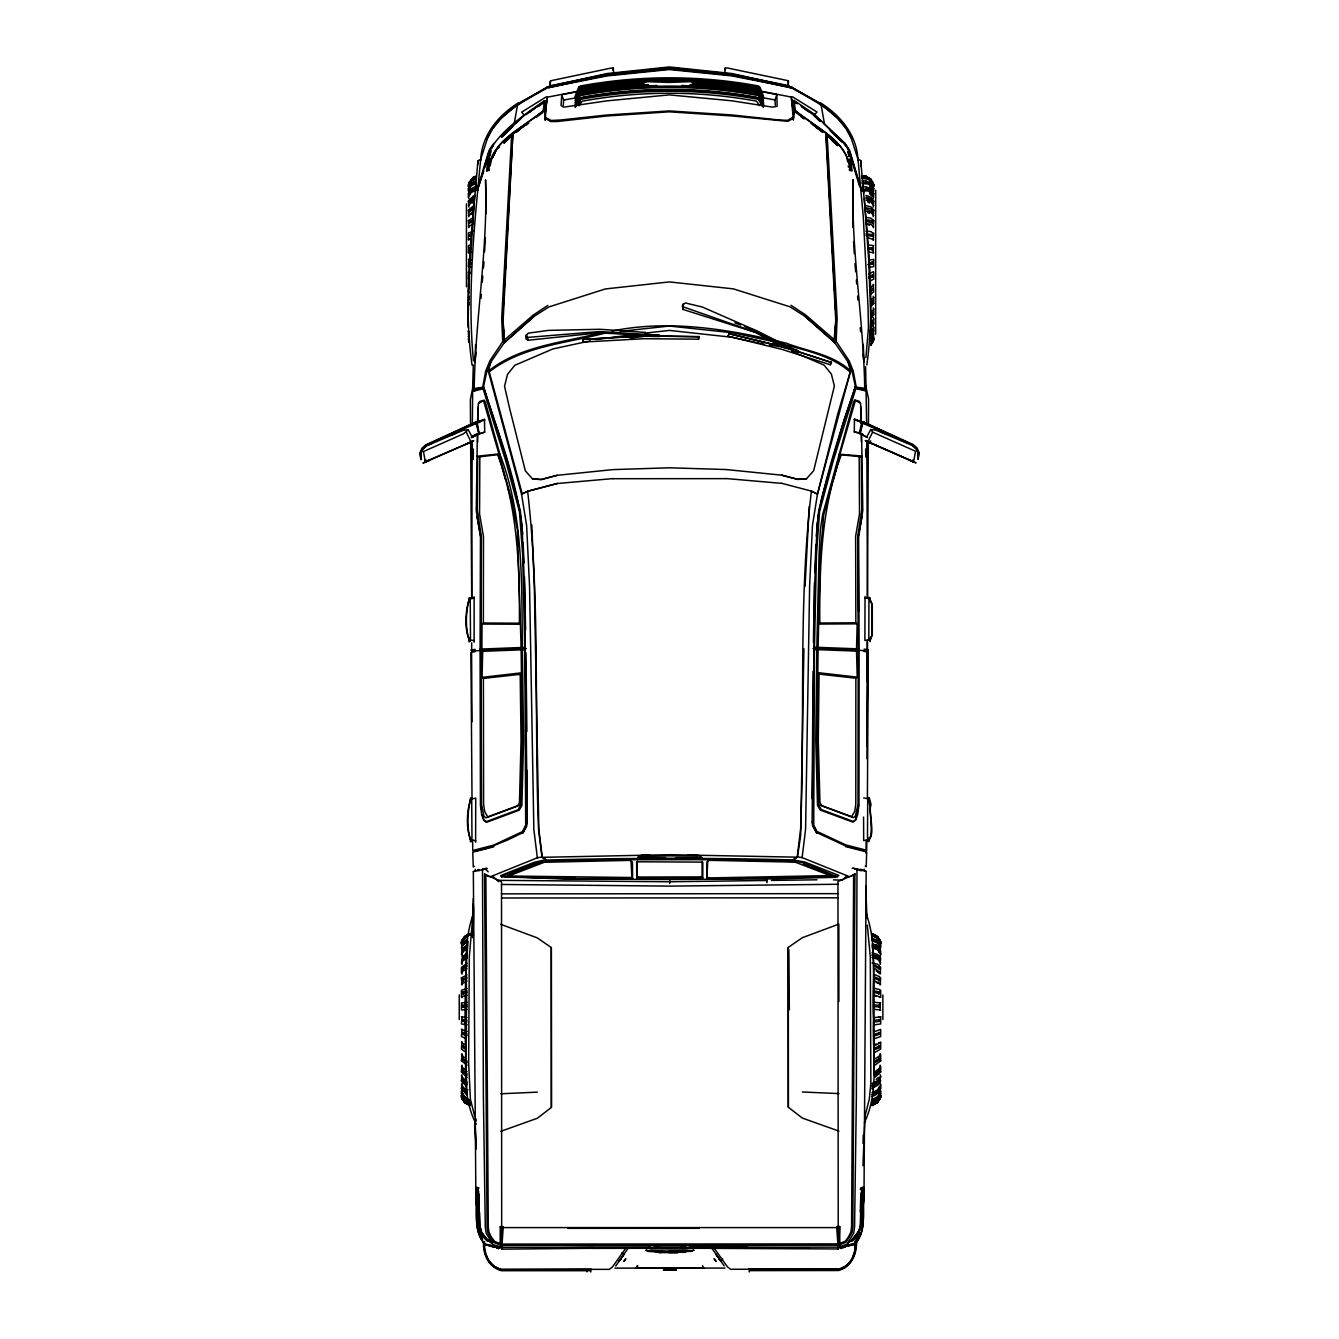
<?xml version="1.0" encoding="UTF-8"?>
<svg xmlns="http://www.w3.org/2000/svg" width="1339" height="1339" viewBox="0 0 1339 1339"><rect width="100%" height="100%" fill="white"/><g stroke="black" fill="none" stroke-linecap="round" stroke-linejoin="round"><path stroke-width="1.5" d="M470.039 1105.194C465.219 1104.072 459.963 1098.633 461.988 1093.444M461.988 945.619C459.947 940.396 465.169 934.907 470.039 933.768M469.336 341.746L468.918 336.106L469.336 341.813M468.416 185.2L468.918 188.28L469.336 182.489M471.713 642.854L471.613 651.022M471.73 597.294L472.165 440.816M488.216 871.823L485.254 869.011L473.337 871.639L475.814 1189.467L475.914 1187.593L477.605 1187.442L478.508 1193.082C481.002 1208.498 473.705 1228.666 487.764 1240.165L491.547 1241.353M483.329 389.599L505.874 461.352L519.482 511.716L522.645 555.066L524.754 647.423L525.892 648.578L482.726 650.218L481.889 649.047L482.023 624.058L483.362 623.003L483.463 536.387L479.563 514.009L479.831 456.817L499.983 454.373L485.337 402.169L484.233 400.127L479.647 401.549L478.843 403.039M861.563 870.768L854.232 868.793L856.977 868.793L856.357 1097.344L854.583 1226.909L853.78 1232.834L847.152 1244.232L839.72 1246.793L838.917 1245.504L837.929 1247.145L501.991 1247.345L500.987 1245.688L500.2 1246.994L492.752 1244.433L486.107 1233.052L485.304 1227.127L483.396 1097.562L482.509 869.011M870.953 304.12L872.777 302.396L871.907 300.338M871.907 249.74L872.777 247.916L868.626 247.682M870.953 294.011L873.697 291.785L873.195 284.32M875.036 1062.681L879.656 1059.735L878.685 1057.676M878.685 1007.079L879.656 1005.254L875.036 1005.02M875.036 1052.287L880.677 1049.123L880.677 1042.328L878.685 1042.88M477.353 433.819L476.266 510.678L480.467 537.157L480.082 649.114L481.036 649.064L481.371 536.554L477.303 510.326L477.722 456.967L479.831 456.817M471.746 651.256L482.726 650.218L482.057 677.367L483.396 678.421L483.613 804.421L484.668 811.518L487.764 816.857L519.499 805.09M500.2 1247.329L500.987 1243.78L502.041 1245.387L837.879 1245.186L837.913 1228.382L839.67 1226.524L839.871 1248.166M837.879 1245.186L838.917 1243.596L839.72 1244.785L846.064 1242.274L852.089 1232.282L852.843 1226.658L854.935 873.865L853.629 874.886L851.587 1226.624L850.951 1231.897L848.508 1236.918L845.311 1241.186L839.67 1243.496M862.986 1201.351L864.04 1189.25L866.149 871.404L856.977 868.793M812.104 798.831L813.074 671.224M867.622 650.804L867.003 758.945M818.983 674.12L855.855 678.203L857.211 677.149L856.491 650.001L813.325 648.411L814.48 647.256L816.472 554.898L819.585 511.531L833.126 461.168L855.604 389.381M866.048 853.177L866.115 840.624M867.003 681.082L867.22 641.582M867.471 597.914L868.341 440.916M868.442 424.296L868.576 399.089L865.58 385.08M867.003 746.459L867.521 653.164M472.332 424.296L472.65 391.256L475.044 390.452L473.253 389.666L475.044 390.452L473.655 389.649L473.253 391.323L474.106 390.469M473.236 459.411L473.337 449.084M473.002 907.474L472.667 937.685L473.002 904.361L472.952 906.118M473.437 908.277L473.186 934.053M522.662 534.311C518.411 483.546 498.978 435.175 483.429 387.038L486.911 371.221L490.794 362.183L504.418 342.466L502.744 317.46L512.921 133.147L544.755 109.882L544.856 116.309L547.333 97.178L578.565 91.186M517.457 131.172L511.682 134.352L501.707 318.414L502.711 341.545L489.856 360.861L485.672 371.221L482.726 387.088L483.982 387.942L486.927 399.357M813.325 648.411L814.43 649.566L813.727 824.991L817.024 831.452L845.88 844.959L866.684 850.265L866.802 841.997M860.09 402.821L859.303 401.315L854.7 399.909L853.613 401.951L822.581 514.896L820.355 529.826L819.016 555.886L816.823 647.356L815.284 648.511L816.823 649.666L815.786 740.266L817.51 805.409L820.255 810.062L852.91 822.113L855.454 820.071L858.533 805.074M818.079 649.666L817.024 740.283L818.665 804.806L821.259 809.559L853.546 821.56L855.939 819.552L857.747 814.313L858.985 805.024L859.136 651.206L818.079 649.666L815.284 648.511L818.112 647.356L859.136 648.896L858.634 536.939L862.801 510.46L861.613 433.602M474.14 642.168L474.123 596.742M867.387 798.529L868.325 652.177L864.073 651.423M500.702 924.295L537.29 937.886L551.317 947.56L551.417 1107.386L537.391 1118.232L500.819 1131.321M825.142 872.61L832.724 876.56L709.921 879.02L706.925 878.518L707.009 861.948L708.465 859.923M706.925 878.518L707.712 860.96L709.754 860.341L795.132 862.132L832.724 876.56M813.426 642.235L814.463 582.616M865.044 596.524L864.877 640.494L868.81 639.691L868.944 597.311L870.183 597.746L870.383 601.914M470.24 802.245L470.441 798.011L471.696 797.642L471.964 837.076L471.713 841.461L470.474 841.846L470.257 837.628M477.554 421.567L478.341 403.441L483.53 400.679L498.928 453.921L499.983 454.373C523.8 516.134 521.474 582.515 522.394 647.524L523.951 648.679L522.411 649.833L523.549 740.434L521.892 805.576L519.147 810.229L486.526 822.33L483.982 820.288L482.174 814.832M477.638 442.305L477.772 434.02L484.701 432.162L484.5 419.375L475.161 422.572L475.01 423.961M477.99 421.567L478.257 407.039M838.95 1131.12L802.379 1118.082L788.336 1107.253L788.253 947.426L802.262 937.735L838.833 924.111L838.884 1001.488M803.902 648.812L800.655 835.536L797.475 856.893L793.19 859.939C710.925 857.78 628.543 857.83 546.279 860.073L541.977 857.027L538.529 829.243C533.993 716.716 540.454 603.27 527.65 491.262L557.543 483.362M818.112 647.356L820.255 555.936L823.686 515.097L839.821 454.473L839.017 454.172L862.015 456.047M869.178 837.394L868.978 841.612L867.739 841.227L867.488 836.858L867.705 797.408L868.961 797.793L869.162 802.011M486.074 213.637L485.555 179.828C487.999 249.707 475.261 318.816 474.19 388.511L472.6 389.498L473.32 364.894M592.357 1248.299L501.941 1249.153L501.991 1247.212M649.549 1246.442L649.499 1248.316L651.139 1248.818L684.982 1249.069L690.422 1248.299L690.372 1246.425M860.324 1224.114L861.044 1195.861M874.016 1075.401L874.099 982.123L872.894 949.133M860.308 1211.979L860.743 1196.012M475.613 842.264L475.73 798.144L471.847 798.948M861.345 1192.865C858.868 1208.28 866.182 1228.449 852.14 1239.964C866.366 1228.884 859.002 1208.682 861.496 1193.534L862.299 1188.329L863.789 1188.48L862.902 1204.648M475.563 344.558L475.027 362.3L476.048 352.241M805.057 586.331L809.208 506.544M814.798 572.69L815.903 544.488M468.801 637.548L469.001 641.799L470.257 641.364L470.491 636.996L470.223 597.545L468.985 597.981L468.784 602.148M870.417 637.314L870.216 641.565L868.81 639.691M862.986 1143.372L863.253 1135.104M861.094 1193.836L863.839 1193.869C861.764 1210.573 867.605 1230.658 854.65 1244.216L844.273 1246.793L854.5 1244.534C866.751 1231.847 862.182 1213.05 863.99 1197.25L863.304 1195.627L862.919 1199.577M473.303 910.487L469.286 957.201L468.65 1063.434L470.407 1099.235L474.809 1116.659M501.941 1249.002L501.991 1247.613L501.941 1248.551M420.848 459.562L421.082 453.084L423.04 449.067L426.522 445.854L463.344 430.271L468.232 429.769L472.332 437.351L478.91 433.836L476.768 423.191L475.814 422.103L425.969 444.766L421.986 448.23L419.843 453L420.848 459.562L420.446 453.084L422.287 448.716L426.17 445.251L476.768 423.191L475.814 422.103L426.472 445.134L423.844 447.377M582.9 339.437L644.327 335.754L698.925 336.708L698.573 339.169L643.791 338.717L582.8 342.098L583.201 339.336L638.084 336.34M650.352 1246.877L650.302 1248.182L648.746 1247.63M472.55 918.654L473.337 898.369M788.403 84.424L788.504 80.926L786.512 80.34L727.562 68.021L725.169 67.904L725.169 69.779M862.969 1165.717L864.944 1116.425L869.329 1099.001L870.869 1083.067L870.3 956.967L867.337 925.199M817.744 518.645C826.079 473.805 840.624 429.903 855.504 386.837L851.989 371.02L848.089 361.982L834.465 342.282L836.088 317.276L832.557 250.46M863.019 1201.803L863.304 1195.627M477.705 164.864L477.906 160.747L480.651 159.542L487.279 138.854L492.166 129.414L500.836 118.619L518.444 103.488L546.479 87.554L606.852 75.319L669.282 68.908L731.713 75.252L792.102 87.42L820.154 103.321L837.779 118.418L846.466 129.214L851.353 138.637L858.014 159.324L863.237 216.148L868.023 306.497L868.442 327.787L865.915 357.647M816.321 536.203L817.342 522.361M504.518 282.328L506.209 250.644M473.27 935.76L471.663 935.928L473.47 932.279L471.763 934.019M563.301 105.296L563.602 100.057L561.761 94.684L578.465 91.504M484.601 251.732L485.388 237.689M547.333 97.178L545.341 111.488L543.149 111.003C523.951 127.322 492.802 139.423 488.986 167.509M788.32 86.349L788.202 81.093M870.718 328.758L869.563 339.855M918.169 459.277L918.554 452.8L916.713 448.431L912.813 444.966L862.199 422.973L860.056 433.602L866.651 437.117L870.735 429.534L875.639 430.037L912.462 445.569L915.96 448.783L917.918 452.8L918.169 459.277L919.157 452.716L917.014 447.946L913.014 444.481L863.153 421.869L862.199 422.973L863.153 421.869L912.512 444.849L916.462 448.214M724.717 73.411L725.37 68.071M481.069 298.246L481.32 294.329M561.761 94.684L561.058 105.496L563.602 107.17L606.868 100.86L669.299 94.885L731.73 100.793L772.452 107.137L777.139 106.283L776.838 94.55L762.142 91.738M855.654 1241.521C856.809 1253.337 851.537 1266.209 839.285 1269.59M501.673 1228.901L501.522 881.715L484.551 874.082L487.061 1226.875L487.814 1232.499L490.359 1237.855L493.857 1242.475L500.183 1244.985L500.234 1226.725L501.723 1226.323L501.573 1228.281M497.054 1246.827L496.953 1248.4L496.953 1245.923M854.985 1247.027L855.37 1241.437M498.744 1247.262L498.644 1248.852L499.096 1247.145M855.136 1241.42C856.123 1252.902 851.269 1265.589 839.335 1269.037L730.659 1269.288L727.512 1266.928L713.72 1247.563L712.181 1247.161M853.629 874.886L837.963 881.514L838.214 1228.7L838.164 1226.122L839.67 1226.524L838.917 1242.458L837.879 1243.898L502.041 1244.082L503.23 1227.11L501.037 1227.796L500.987 1242.659L502.041 1245.387M474.692 195.109L468.951 281.993L468.031 327.151M860.458 422.438L860.559 421.182L858.801 420.58L863.806 422.337L854.466 419.174L854.282 431.961L862.567 433.836M476.014 1194.087L478.759 1194.07L476.014 1194.087C478.107 1210.807 472.282 1230.876 485.27 1244.433L494.66 1247.094L494.761 1245.856M856.475 1239.378C857.479 1252.4 852.324 1266.861 838.532 1270.51L749.221 1270.627L749.221 1271.966M835.134 334.014L836.139 321.628M482.258 282.228L482.776 276.102M483.463 267.934L483.982 261.808M862.969 1205.853L864.241 1191.693L863.99 1190.271L862.349 1190.036L861.998 1191.208M698.573 339.169L698.824 336.457M793.408 120.159L791.249 97.027L762.042 91.403M862.986 1196.413L863.103 1190.856L861.345 1190.639M863.019 1207.46L863.99 1197.25M873.346 444.18L867.103 441.435L914.119 462.089L912.93 461.67L913.131 459.645M645.18 335.486L645.281 332.423L599.922 329.277L548.321 330.382L528.152 333.177L526.11 336.206L526.411 339.135L527.968 340.257L599.32 332.792L645.18 335.486L645.281 332.423M545.944 109.212L545.207 120.309L544.755 109.882M475.06 191.209L475.981 183.125M526.411 339.135L526.311 334.465M490.576 149.968L488.484 153.767L486.593 171.158L487.848 170.823C489.739 155.424 499.28 143.273 511.682 134.352M872.375 1089.394L873.078 1083.402M544.203 103.856L544.437 102.166M527.047 823.937L527.148 770.444M544.755 111.237L545.442 105.848M488.584 164.078L489.388 158.169M488.501 163.341L490.576 149.349M489.974 155.006L490.476 151.407L489.923 155.307M543.149 111.003L544.538 100.576L545.944 100.994L544.755 109.949L546.73 100.358L541.609 103.839M849.596 876.727L802.128 857.613L805.593 829.259L809.61 586.348L812.455 525.407L817.476 494.091L850.6 370.953L848.089 361.982M488.819 163.124L489.371 159.207M582.8 342.098L583.201 339.336M488.735 163.827L489.237 160.412M488.902 163.592L489.471 159.877M490.308 154.303L490.877 150.587M484.701 432.162L475.763 435.158L478.91 433.836L475.814 422.103M781.491 483.245L811.401 491.095C798.128 603.052 805.174 716.532 800.605 829.042L797.19 857.178L669.734 854.7L542.278 857.328L538.83 829.192L534.345 586.432L531.817 524.938M658.688 1246.626L658.386 1248.433L658.286 1247.429L653.834 1247.379M468.114 941.183C463.83 988.349 464.75 1036.319 466.658 1083.636M480.651 159.542C474.291 226.241 467.093 293.944 473.437 360.777M477.906 160.747C472.583 228.45 462.373 297.576 472.081 365.145M862.115 516.218L858.182 537.056L858.55 611.622M785.257 344.977L784.219 347.805L755.464 332.423L682.84 309.376L682.539 305.325L685.283 302.932L702.356 307.033L756.602 330.783L785.257 344.977L785.056 345.964L756.117 330.984L744.534 326.549M490.141 166.003L491.58 159.123L496.468 149.683L499.464 146.838L496.468 149.683M637.381 1265.74L636.243 1268.133L637.682 1265.69L636.728 1267.933L703.711 1268.1L702.557 1265.706M866.818 364.911C876.442 297.342 866.166 228.216 860.759 160.529L858.014 159.324M477.052 1189.969L477.454 1188.145L478.994 1188.044M675.358 80.457L670.488 80.909L670.806 79.821L670.889 81.043L660.964 81.127L663.207 80.943M862.048 421.517L859.27 433.3L867.555 437.502M477.32 1203.728L476.567 1195.844L475.864 1197.468C477.688 1213.268 473.136 1232.081 485.421 1244.751L494.761 1247.362L495.045 1246.057M480.617 160.596C481.622 135.44 497.807 115.773 518.293 102.885M682.84 309.376L682.539 305.325M682.739 306.095L683.342 303.685M843.921 1245.454L844.273 1246.793L853.797 1243.931L844.306 1246.693M469.336 342.399L468.918 337.98M612.994 70.314L613.396 67.971L610.986 68.088L552.07 80.474L550.362 81.227L550.262 86.483M873.195 186.439L873.697 184.531L870.953 179.041L865.948 176.062L862.115 175.928M852.006 399.156L855.253 386.971L864.726 388.293C863.588 318.598 850.767 249.489 853.127 179.627L852.926 227.446M494.761 1247.362L495.999 1245.655M468.918 336.24L469.336 340.575M468.416 339.269L468.918 337.411M873.195 187.058L873.697 185.2L870.953 179.861L865.948 177.066L862.115 177.083M873.195 188.28L873.697 185.2M709.921 879.02L710.222 877.899L831.87 875.555M836.708 467.88L833.544 479.329M837.729 464.114L839.754 456.599M489.974 150.035C502.343 129.18 524.955 114.351 544.538 100.576M469.336 338.884L468.918 332.172M468.416 336.491L468.918 334.7M490.794 362.183L488.317 371.171L521.557 494.258L526.629 525.574L529.558 586.515L533.843 829.41L537.341 857.763L489.907 876.945M873.195 190.088L873.697 188.314L870.953 183.326L865.948 180.798L862.115 180.983M873.195 192.548L873.697 188.314M840.072 453.737L855.403 400.461L860.592 403.223L861.446 423.392M839.821 454.473L841.26 454.825C821.075 509.105 819.468 566.866 819.803 624.058L857.178 623.84L856.491 650.001L867.471 651.022M464.482 1102.7L461.436 1097.227L461.988 1095.269M880.125 943.777L880.677 941.869L877.631 936.379L872.074 933.417M864.643 424.011L864.994 422.789M461.436 1096.658L461.988 1094.783M611.923 331.034C670.287 319.201 729.504 329.344 786.562 343.269C808.153 351.554 833.126 354.467 850.6 370.953L837.745 413.969L817.476 494.091L811.401 491.095L816.79 493.84M880.125 944.196L880.677 942.321L877.631 936.848L872.074 933.768M880.125 945.485L880.677 943.61L877.631 938.12M880.125 944.397L880.677 942.539L877.631 937.2L872.074 934.271L875.036 935.342M880.125 945.619L880.677 942.321M792.805 101.881L794.044 100.425L813.878 113.832L813.526 115.003L816.171 117.347M488.484 153.767L477.27 190.657L483.797 171.041M484.919 167.258L486.626 161.584M873.195 195.076L873.697 193.452L870.953 188.933L865.948 186.74L862.115 187.092M873.195 198.657L873.697 193.452M470.039 1102.198C464.767 1100.959 459.729 1095.051 461.988 1089.511M461.436 1093.829L461.988 1092.038M545.944 100.994L529.608 111.589M880.125 947.426L880.677 945.652L877.631 940.664L872.074 938.137M880.125 949.887L880.677 945.652M638 878.15L638.352 877.045L702.088 876.894L702.774 877.899L636.711 877.932L636.644 862.165L638.201 861.78L702.824 862.115L702.774 877.899M467.077 1095.285L461.436 1088.507L461.988 1083.167M461.436 1088.507L461.988 1086.85M860.308 1189.484L860.843 1187.827M880.125 955.996C882.686 950.506 877.748 944.346 872.074 944.079M487.195 159.709L490.174 152.278M867.957 441.719L865.212 440.581L916.027 462.892L867.957 441.719L872.593 432.129L870.735 429.534M487.697 169.752L489.438 168.898M775.298 105.178L774.996 99.94L776.838 94.55M873.195 202.474L873.697 201.068L870.953 197.168L865.948 195.41M873.195 207.11L873.697 201.068M790.445 88.156L790.797 87.169L787.349 85.411L733.688 74.566M663.408 80.658L662.387 79.721L668.831 79.319L666.169 79.687L667.324 80.507M662.37 80.558L663.541 80.457M508.418 877.129L508.803 876.007L631.874 877.514L632.577 878.568L564.807 878.551L506.761 876.744L512.67 873.53M855.253 386.971L843.737 420.965L822.029 496.769L818.732 510.762L816.957 527.566L814.648 586.515L812.137 820.522L813.091 826.23L816.874 833.276M468.416 184.531L469.336 182.02L470.207 183.142L468.918 186.439L469.336 182.02L473.487 177.099M872.777 342.399L873.697 339.821L870.953 345.362M468.416 186.272L469.336 183.761M870.953 343.956L873.697 337.98L870.953 344.793M467.077 1087.067L461.436 1080.958L461.988 1074.765M461.436 1080.958L461.988 1079.485M468.416 186.422L471.161 179.861L476.165 177.066M872.777 340.575L873.697 338.114M873.697 339.319L873.195 336.106L873.697 339.269L870.953 344.608M873.195 332.172L873.697 333.98L870.953 339.269M836.088 317.276L826.113 134.469L825.711 132.963L793.86 109.731L793.592 114.551M873.697 333.98L870.953 341.78M880.125 964.448L880.677 958.406L879.656 956.548L877.631 954.506L872.074 952.749M852.424 1258.258L854.6 1252.618M687.828 854.7L697.435 855.018L701.77 857.429L700.715 858.634L638.753 858.667L637.699 857.462L642.034 855.052L649.616 854.751M470.207 189.519L468.918 192.548C466.909 187.527 470.993 181.552 476.165 180.798M468.416 190.791L471.161 185.803L476.165 183.276M461.988 943.777L461.436 941.869L464.482 936.396L470.039 933.417M913.667 461.369L915.558 451.276L872.593 432.129M880.125 1095.269L880.677 1097.227L877.631 1102.7M461.436 941.869L462.457 939.359M526.796 825.912L523.164 832.54L507.397 840.105L487.296 848.24L473.621 851.303M785.34 347.37L831.435 362.484L830.28 364.71L781.926 349.379L727.914 336.206L729.219 333.729L775.214 344.993M880.677 1097.227L879.656 1099.737L878.685 1098.566M461.436 943.61L462.457 941.099M880.125 1093.444L880.677 1095.319L877.631 1100.792L872.074 1103.872M880.677 1095.319L877.631 1102.131L872.074 1105.194M873.195 211.244L873.697 210.056L870.953 206.875L865.948 205.57M873.195 216.751L873.697 210.056M873.195 325.829L873.697 327.486L870.953 332.44M486.927 138.921C497.221 113.765 524.386 100.961 546.58 88.274M873.697 327.486L873.697 331.168L870.953 336.106M461.436 943.761L464.482 938.438L467.077 936.564M579 104.392L580.373 101.111M579 101.998L582.114 97.429C639.724 86.868 698.841 86.834 756.468 97.329L758.225 98.634M579 105.748L582.114 101.228C639.724 90.617 698.858 90.583 756.468 101.128L759.598 105.647M868.526 840.239C875.84 837.394 864.91 778.746 871.053 804.639C867.588 812.673 877.581 838.884 866.233 840.34M880.125 1089.511L880.677 1091.318L877.631 1096.608L872.074 1099.687M880.677 1091.318C881.146 1096.407 876.844 1101.026 872.074 1102.198M473.353 385.314L470.357 399.424L470.525 424.53M468.918 198.657C466.692 193.502 470.625 187.175 476.165 186.74M468.416 197.034L471.161 192.515L476.165 190.322M830.28 364.71L831.385 362.183M461.988 949.887L462.457 945.803L467.077 941.417M467.077 1077.292L461.436 1071.987L461.988 1065.175M461.436 1071.987L461.988 1070.765M872.074 962.908L877.631 964.214L880.677 967.394L880.125 974.089L876.141 970.708M880.125 1083.167L880.677 1084.824L877.631 1089.779L872.074 1092.741M880.677 1084.824C881.681 1090.281 877.145 1095.185 872.074 1096.423M575.77 106.936L580.323 99.421C639.121 88.541 699.46 88.508 758.276 99.32L762.828 106.835M873.195 317.427L873.697 318.883L870.953 323.335L868.743 260.335L864.324 198.674M575.034 107.137L580.323 98.048C639.121 87.169 699.46 87.135 758.276 97.948L763.565 107.02M873.697 318.883L873.697 323.62L870.953 328.055M875.723 429.401L876.275 428.246L892.561 435.995M461.988 955.996L462.457 952.263L467.077 948.313M866.634 424.078L865.63 366.735M866.283 391.021L864.425 390.57M857.479 1238.96L859.621 1234.558M865.429 390.168L854.952 387.741L856.19 386.887L853.244 371.003L849.043 360.66L836.155 341.361L837.143 318.213L827.803 146.62L826.95 134.168L826.113 134.469M468.918 207.11L468.416 201.068L473.487 195.879M468.416 205.687L473.487 200.515M621.949 1252.651L624.058 1254.141L622.401 1256.769M514.41 122.485L517.641 104.358L546.178 87.939L606.852 75.955L669.282 69.544L731.713 75.871L792.403 87.788L820.958 104.191L824.205 122.301M469.336 304.84L468.416 303.518L468.918 296.27M468.416 303.518L468.918 302.564M880.125 1074.765L880.677 1076.221L877.631 1080.673L872.074 1083.435M880.677 1076.221L879.656 1082.933L877.631 1085.393L872.074 1088.155M491.631 148.361L492.216 147.223M503.564 340.759L533.089 315.184L547.852 305.409M727.914 336.206L729.219 333.729M473.42 913.801C461.085 947.343 468.416 984.5 466.173 1019.498C467.847 1054.111 459.394 1092.39 476.282 1124.275M873.195 221.471L873.697 220.55L870.953 218.19L865.948 217.37M873.195 227.68L873.697 220.55M491.631 158.889L495.748 151.19M492.601 157.651L495.079 153.031M873.195 307.853L873.697 309.075L870.953 312.908M873.697 309.075L873.697 314.648L870.953 318.481M461.988 964.448L462.457 961.201L467.077 957.854M858.684 1230.943L851.989 1240.232M467.077 1065.141L461.436 1060.856L461.988 1053.609M461.436 1060.856L461.988 1059.902M677.768 1251.747L680.413 1251.915L668.529 1251.764M880.125 978.809L879.656 976.734L875.036 974.825M880.125 985.019L880.677 977.888M468.232 429.769L463.394 433.853L423.442 451.561L425.333 461.654L422.99 463.177L473.772 440.816L425.333 461.654M468.918 216.751L468.416 210.056L473.487 205.871M468.416 215.562L473.487 211.378M880.125 1065.175L879.656 1068.104L875.036 1071.719M880.677 1066.413L880.677 1071.987L875.036 1077.292M870.953 344.257L872.777 340.976M870.953 340.206L872.777 337.311L871.907 336.256M870.953 340.809L872.777 337.311M470.207 184.598L469.336 183.493L471.161 180.33L476.165 177.535M469.336 183.962L471.161 181.1L476.165 178.288M863.153 421.869L860.056 433.602L863.203 434.924L859.906 432.915L854.282 431.961M622.166 1257.053C626.083 1250.894 616.978 1264.652 620.911 1258.459M865.697 423.994L866.199 423.241L875.773 428.129L854.466 419.174M701.067 858.466L701.77 857.429L700.715 858.634L695.728 856.123L669.734 855.872L643.741 856.157L638.402 858.5M864.425 1122.651C879.756 1090.699 872.074 1053.475 873.48 1019.264C871.204 984.265 878.484 947.108 866.115 913.566M870.953 333.813L872.777 331.084L870.953 334.683M461.988 974.089L462.457 971.378L467.077 968.716M872.074 1104.357L877.631 1101.277L879.656 1098.315L878.685 1097.193M878.685 1097.26C881.631 1100.34 874.618 1104.022 872.074 1104.675L877.631 1101.947L880.677 1096.608L880.125 1094.75M470.207 188.548C467.478 185.602 473.554 182.071 476.165 181.736M469.336 187.51L471.161 184.832L476.165 182.305M873.195 296.27L873.697 297.225L870.953 300.287M636.711 877.932L637.397 861.211M873.697 297.225L873.697 303.518L870.953 306.581M615.722 1265.974L620.342 1259.38M622.652 1256.082L628.426 1247.831M878.685 1093.595L879.656 1094.649L877.631 1097.545L872.074 1100.625M879.656 1094.649L877.631 1098.147L872.074 1101.21M877.631 1101.227L879.656 1097.913M879.656 1098.633L878.685 1097.528L879.656 1098.616L875.036 1103.386M522.561 833.444L526.344 826.397L527.298 820.69L524.52 586.683L522.126 527.733L520.335 510.929L506.828 459.679L483.68 387.189L474.19 388.511M464.482 937.35L470.039 934.404L464.482 937.2L461.436 942.539L461.988 944.397M462.457 940.53L467.077 935.676M658.771 79.855L670.437 79.52M625.045 1249.237L612.425 1266.995L609.295 1269.372L500.602 1269.221C488.618 1265.79 483.931 1253.103 484.534 1241.655M469.336 292.722L468.416 291.785L468.918 284.32M837.662 876.961L804.421 863.203L797.542 861.529L722.826 859.671L616.643 859.738L546.68 861.245L535.048 863.354L501.422 876.71L564.807 879.003L669.751 879.489L774.695 878.886L835.268 877.296L838.867 875.455L805.024 862.098L793.19 859.939M870.953 325.092L872.777 322.632L871.907 321.762M870.953 326.214L872.777 322.632M872.074 1094.114L877.631 1091.151L879.656 1088.423L877.631 1092.021L872.074 1094.984M853.746 1244.132L860.324 1233.085M463.143 429.216L472.767 423.459L480.149 420.797L475.161 422.572L475.412 423.777M620.811 1259.028L618.969 1261.371L624.058 1254.141M491.38 148.177L493.505 145.365M493.823 143.306L489.086 150.219L477.42 188.682L478.123 189.92M470.207 194.49L469.336 192.682L471.161 190.272L476.165 188.096M469.336 193.519L471.161 191.126L476.165 188.933M880.125 1053.609L879.656 1055.885L875.036 1058.848M880.677 1054.563L880.677 1060.856L875.036 1065.141M491.279 147.708L493.371 144.997M476.969 516.436L480.919 537.274L481.404 809.107M858.734 651.206L857.847 650.051L858.734 648.913M468.918 227.68L468.416 220.55L473.487 217.487M468.416 226.76L473.487 223.68M871.907 184.297L872.777 183.192M871.907 184.598L872.777 182.991M850.951 1240.617L847.152 1244.232M873.195 233.589L870.953 231.53L865.948 231.262M873.195 240.334L873.697 232.969M503.815 343.269L533.943 316.456L548.856 306.932L605.429 288.939L669.4 281.91L733.387 288.873L789.977 306.798L804.906 316.289L834.465 342.282L804.906 316.289M475.964 1118.768L476.266 1121.011M837.879 1243.898L836.674 1226.926L838.867 1227.595L501.472 1227.595L500.234 1226.725L501.974 1228.583L502.041 1244.082M464.482 1051.349L461.436 1049.123L461.988 1041.658M878.685 1079.1L879.656 1079.97L877.631 1082.431L872.074 1085.193M879.656 1079.97L877.631 1083.552L872.074 1086.314M871.907 187.979L872.777 186.924L870.953 184.263L865.948 181.736M871.907 188.548L872.777 186.924M489.137 169.768L487.697 169.233M463.428 951.828L462.457 950.021L467.077 946.087M462.457 950.857L467.077 946.924M870.953 314.983L872.777 312.857L870.953 316.305M463.428 1098.566L462.457 1099.704L461.436 1097.227M878.685 940.48L879.656 939.359L880.677 941.869M464.482 1101.947L470.039 1104.759L464.482 1101.595L462.457 1098.616L463.428 1097.511M461.988 985.019L461.436 977.888L467.077 974.825M461.436 984.098L467.077 981.018M878.685 941.936L879.656 940.329L878.685 941.735L879.656 940.53L877.631 937.668L872.074 934.873M814.079 115.271L816.957 112.007L792.454 96.743M473.487 198.724L469.336 202.055L473.487 197.636M590.449 340.826L552.773 348.977L514.812 365.296L507.531 374.334L504.535 386.235L509.489 407.859L525.34 470.859L532.537 478.927L541.374 479.429L557.342 475.295L612.977 469.604L669.517 467.796L726.056 469.537L781.691 475.161L797.91 479.462L806.496 478.759L813.677 470.692L834.381 386.034L831.385 374.15L824.088 365.112L791.801 351.287M851.738 1239.797L855.688 1235.378M880.125 990.927L879.656 989.571L875.036 988.517M880.677 990.308L880.677 997.07L878.685 996.685M869.396 442.339L870.752 440.849M869.614 341.897L871.907 339.37M865.948 188.096L870.953 190.272L872.777 192.682L871.907 193.653L869.614 191.628M871.907 194.49L872.777 192.682M470.039 1101.21L464.482 1098.147L462.457 1095.252L463.428 1094.181M503.28 1227.177L501.974 1228.583L501.522 1227.712M869.614 337.796L871.907 335.319M878.685 945.317L879.656 944.263L877.631 941.602L872.074 939.074M878.685 945.886L879.656 944.263M472.65 842.214L472.767 850.499L493.572 845.16L522.411 831.636L525.691 825.159L524.804 649.733L525.892 648.578M878.685 1069.459L879.656 1070.196L875.036 1073.811M879.656 1070.196L879.656 1071.501L875.036 1075.117M851.704 1260.15L846.114 1265.974L838.582 1269.539L748.568 1269.154M848.19 166.153L848.441 167.174M873.697 284.989L870.953 287.216M869.614 331.068L871.907 328.741M467.077 1093.863L462.457 1089.293L463.428 1088.306M878.685 950.991L879.656 950.021L877.631 947.61L872.074 945.434M878.685 951.828L879.656 950.021M512.77 134.118L503.983 143.072L511.498 136.059M501.606 137.097L512.854 126.117M501.456 136.796L524.637 114.97M501.723 137.13L511.498 127.908M503.799 142.637L512.469 134.218L526.06 124.544M871.907 201.804L872.777 200.967L870.953 198.908L865.948 197.151M871.907 202.892L872.777 200.967M842.398 880.041L846.834 875.823M870.953 302.647L872.777 300.907M515.666 123.372L520.352 119.138M527.399 491.329L521.557 494.258L527.399 491.329L557.493 483.496L613.229 478.575M880.677 1042.328L875.036 1045.508M462.44 428.714L463.194 428.363M423.091 448.699L426.622 445.485M857.847 650.051L859.136 648.896M467.077 1085.226L462.457 1081.092L463.428 1079.1M462.457 1081.092L463.428 1080.222M533.943 316.456L504.418 342.466L503.096 320.958L512.921 133.147M872.074 954.489L877.631 956.247L879.656 958.306L878.685 959.142L876.141 957.418M864.726 388.293L866.333 389.264M879.656 1058.245L875.036 1061.208M471.161 179.51L476.165 176.43M471.161 180.012L473.487 178.037M423.76 448.08L426.522 445.736M876.141 1079.452L878.685 1077.343M876.141 1082.33L878.685 1080.222L879.656 1081.092M423.827 448.063L426.421 445.92M462.457 967.93L463.428 969.938L462.457 967.93L467.077 965.268M462.457 969.235L467.077 966.574M470.207 239.346L468.416 239.731L468.416 232.969L473.487 231.178M468.416 239.731L471.161 238.292M871.907 211.294L872.777 210.591L870.953 208.951L865.948 207.629M871.907 212.6L872.777 210.591M471.161 180.614L476.165 177.819M864.174 390.519L856.14 388.695M522.26 494.007L489.254 371.874C522.059 345.981 566.983 343.303 606.048 332.875M462.457 1071.501L463.428 1069.459L462.457 1071.501L467.077 1075.117M849.529 169.568L850.985 169.015L849.277 169.266M877.631 1102.667L872.074 1105.696M472.5 200.08L470.207 201.804L469.336 200.967M843.068 1247.145L842.967 1245.722M516.285 132.26L519.616 129.833M461.988 997.672L462.457 996.316L467.077 995.262M461.436 997.07L461.436 990.308L467.077 988.517M878.685 968.633L879.656 967.93L875.036 965.268M876.141 1072.623L878.685 1070.765L879.656 1071.501M469.336 279.717L468.416 279.182L468.416 272.085L470.207 272.42M464.482 937.668L470.039 934.873M467.077 936.095L462.457 940.329M719.127 1258.978L720.968 1261.321L722.608 1259.078M536.253 117.28L543.048 112.459M516.118 131.758L524.47 125.866M525.658 125.364L528.938 123.054M870.953 289.76L872.777 288.471L872.777 290.078L870.953 291.366M474.324 866.266L473.27 867.003L472.767 852.156L493.924 846.767M529.658 111.957L534.78 108.476M537.927 106.451L542.73 103.17M525.993 114.635L531.014 111.237M537.726 106.702L541.09 104.442M793.542 859.538L797.475 856.893L802.128 857.613M852.173 868.542L853.228 867.839L857.228 869.53M467.077 938.94L462.457 943.326L461.436 948.129M467.077 939.878L462.457 944.849L467.077 940.447M473.487 221.27L469.336 223.178L469.336 221.722L473.487 219.814M464.482 1037.876L461.436 1036.52L461.988 1029.072M875.036 1049.642L879.656 1047.416L879.656 1045.809L875.036 1048.052M546.145 96.893L521.641 112.175L524.537 115.439M871.907 222.274L872.777 221.722L870.953 220.517L865.948 219.696M851.537 875.94L854.935 873.865M873.195 245.874L873.195 252.954M470.207 214.742L472.5 213.37M462.457 979.06L463.428 981.069L462.457 979.06L467.077 977.152M462.457 980.516L467.077 978.608M475.044 390.452L474.307 391.306M864.843 424.028L866.199 423.241L860.559 421.182M467.077 944.731L462.457 948.681L461.436 954.372M876.141 1060.672L879.656 1059.735M873.195 271.733L868.626 274.077M462.457 1059.735L463.428 1057.676L462.457 1059.735L467.077 1062.681M658.554 1251.296L656.11 1251.296M660.73 1252.216L656.11 1252.082M873.697 272.085L873.697 279.182L870.953 280.537M471.328 436.983L476.416 434.054M472.516 436.414L475.864 434.506M792.805 117.397L787.583 120.359L777.641 119.84L731.73 114.936L669.299 110.936L606.885 115.003L560.974 119.958L551.049 120.493L545.793 117.531M471.428 437.736L476.517 434.857M878.685 981.069L879.656 979.06L876.141 978.608M547.785 87.303L551.216 85.545L604.86 74.633M880.125 1003.212L880.125 1010.292M472.5 202.976L474.307 202.038M875.036 1038.512L880.677 1036.52L880.677 1029.423L875.036 1031.415M849.679 167.291C845.83 139.223 814.664 127.138 795.45 110.869L793.86 111.104L793.157 105.697M869.614 290.814L872.777 290.078M467.077 953.217L462.457 956.548L461.436 963.026M467.077 954.958L464.482 956.247L462.457 959.394L467.077 956.063M428.229 445.05L431.828 443.343M441 438.841L462.691 428.497L463.244 429.635M451.661 435.041L455.444 433.233M429.183 459.896L424.881 462.373L429.334 460.616M537.341 857.763L541.977 857.027L546.279 860.073M465.035 427.509L484.5 419.375M492.752 1244.433L488.953 1240.818M868.626 278.412L872.777 276.955L872.777 275.282L868.626 276.738M876.141 1048.152L879.656 1047.416M465.654 444.431L471.88 441.652L467.093 443.611M506.761 876.744L544.337 862.266L629.715 860.391L632.46 861.998L632.577 878.568M473.487 207.93L469.336 210.591L469.336 211.897L473.487 209.235M482.258 869.747L486.258 868.057L487.296 868.76M539.299 862.734L514.343 872.794M521.156 649.833L522.31 740.45L520.754 804.973L518.16 809.727L485.873 821.761L483.479 819.769L481.672 814.53L480.433 805.241L480.082 651.423L521.156 649.833L523.951 648.679L521.105 647.524L481.036 649.064M871.907 235.128L872.777 234.777L872.777 236.35L865.948 235.379M462.457 1045.809L463.428 1045.424L462.457 1047.416L462.457 1045.809L464.482 1047.098M860.123 870.45L861.914 869.731L860.709 869.178M875.036 1035.75L879.656 1034.294L879.656 1032.62L875.036 1034.076M874.149 1044.805L876.141 1044.002M424.932 460.298L425.886 459.93L426.087 461.955M467.077 963.21L461.436 967.394L461.436 972.901M473.487 177.099L476.165 176.079M471.161 235.664L469.336 236.35L469.336 234.777L471.161 234.074M482.023 624.058L519.398 624.242C519.666 567.033 517.992 509.289 497.74 455.026L499.983 454.373M670.872 79.905C674.923 80.725 670.253 80.089 670.488 80.909M878.685 994.057L879.656 992.099L876.141 991.914M470.91 650.101L475.144 649.331M478.759 869.396L477.571 869.948L479.362 870.685M691.175 1247.597L689.618 1248.149L689.568 1246.843M471.161 245.054L468.416 245.573L468.416 252.653L471.161 252.134M462.457 992.099L463.428 994.057L462.457 992.099L467.077 991.044M462.457 993.689L467.077 992.634M470.207 252.502L468.416 252.653M473.337 871.639C477.102 870.936 475.144 869.48 475.228 869.362M479.061 433.133L477.169 422.388L484.701 419.977M682.907 1251.212L685.384 1252.35L668.847 1252.116M467.077 1002.359L461.436 1002.911L461.436 1009.991L467.077 1009.439M480.098 422.17L478.508 422.655L478.408 421.4M691.878 1251.296L674.17 1251.965L676.379 1251.262M672.58 1251.178L669.918 1251.614L677.383 1251.58M470.91 840.474C465.888 829.126 466.675 811.719 470.592 799.55C467.529 810.698 466.307 828.356 470.91 840.474L473.504 840.474M591.369 1269.255L501.355 1269.74L493.823 1266.175L488.216 1260.35L486.057 1254.71M849.026 1241.722L852.893 1240.65C866.333 1229.051 859.906 1209.569 861.948 1194.304L863.839 1193.869M474.994 389.364L483.68 387.189M874.149 1035.365L876.141 1034.813M680.262 79.302L683.643 79.553L666.337 80.658M645.398 81.344L644.561 81.579L668.78 82.432L692.999 81.579L692.179 81.344M692.999 90.6L689.752 91.035M646.57 1250.124L645.749 1250.341L669.969 1251.212L694.171 1250.341L693.351 1250.124M848.708 1241.454L852.441 1240.45C867.739 1227.093 858.55 1204.615 862.249 1187.224L863.94 1187.375L864.04 1189.25M680.212 79.486L675.827 79.871L680.664 80.089L676.613 80.558M557.342 475.295L541.123 479.613L532.537 478.927M666.169 80.474L678.89 80.139L677.969 80.089M672.546 80.39L678.019 79.922M847.855 1245.237L851.386 1244.383M843.637 1246.207L851.169 1244.4M563.602 100.057L577.343 97.58M546.73 87.052L606.852 73.561L669.282 66.95L731.713 73.494L791.851 86.918M548.588 87.822L606.852 74.733L669.282 68.122L731.713 74.666L789.993 87.688M601.797 332.591C563.686 342.6 520.051 345.646 488.317 371.171L489.254 371.874M462.457 1032.62L463.428 1032.402L462.457 1034.294L462.457 1032.62L467.077 1034.076M596.391 339.554L636.845 334.03M867.588 839.787L863.688 840.591L863.571 817.058M666.169 79.687L675.726 79.403L670.404 79.352M671.458 79.721L674.555 81.093L645.967 80.608L655.792 79.972M494.66 1247.094L495.648 1246.994L486.124 1244.149M871.907 248.083L872.777 247.916M641.197 334.767L630.167 336.943L637.548 336.039M760.97 105.162L763.565 104.66L763.565 103.27L758.276 94.199C699.46 83.386 639.121 83.42 580.323 94.299L578.666 95.504L575.034 104.76L580.323 95.672C639.121 84.792 699.46 84.759 758.276 95.571L763.565 104.66M470.374 598.868L474.324 598.098M472.65 389.599L475.295 389.95M671.626 80.675L673.4 80.775L671.442 80.641M868.626 264.62L872.777 263.95L872.777 262.26L868.626 262.929M472.65 391.256L482.776 388.913M676.095 1251.747L685.384 1252.35M878.685 1005.422L879.656 1005.254M867.806 264.57L869.614 264.252M670.103 1251.279L668.847 1251.329M498.928 453.921L476.985 456.264M676.865 80.691L676.697 80.792M875.036 1021.958L879.656 1021.289L879.656 1019.598L875.036 1020.268M671.124 1251.279L673.668 1251.279M676.212 1251.312L674.287 1251.279M668.278 80.39L653.365 80.859L669.282 79.018L679.71 79.654M479.345 388.628L483.982 387.942M653.365 80.072L657.198 79.386M653.365 80.859L657.734 80.223M868.626 267.415L873.697 266.628L873.697 259.431L868.626 260.235M675.592 80.758L672.546 81.093M482.057 677.367L520.168 672.965L521.055 740.434L519.448 802.797L517.607 806.078L485.973 817.895L483.982 816.271L481.421 804.639L481.036 651.373M483.396 678.421L522.21 674.103M471.663 935.928L473.521 935.693M875.036 1024.753L880.677 1023.967L880.677 1016.77L875.036 1017.573M862.065 190.808L868.626 190.975L873.697 197.034M667.056 80.34L668.663 80.156M865.848 851.068L845.076 845.679L816.288 832.373L812.639 825.745L812.137 821.811M497.74 455.026L498.744 454.909L501.288 464.315M665.918 80.156L673.45 79.989L671.626 79.888M644.996 333.126L669.433 330.415L732.567 337.328L764.301 344.156M655.507 80.156L654.453 80.34L656.947 80.206M470.207 249.74L469.336 247.916L471.161 247.715M469.336 249.573L471.161 249.372M620.359 331.336L669.433 326.047L732.801 332.808L774.377 341.847M606.852 74.231L612.894 73.595M618.936 72.959L624.978 72.323M631.02 71.687L637.063 71.051M645.113 70.214L651.156 69.578M657.198 68.942L663.24 68.306M678.019 80.708L676.848 80.641M673.232 80.39L683.091 80.189M878.685 1016.87L880.677 1016.77M475.144 651.641L470.91 652.411L472.014 798.764M545.927 859.671L534.445 862.249L508.217 872.543L500.619 875.656L501.824 877.162M462.457 1005.254L463.428 1007.079L462.457 1005.254L467.077 1005.02M462.457 1006.911L467.077 1006.677M864.258 869.145C864.341 869.245 862.383 870.718 866.149 871.404M471.161 267.097L468.416 266.628L468.918 259.398M862.065 183.594L868.626 184.079L873.697 190.791M467.077 1024.753L461.436 1023.967L461.988 1016.736M862.048 189.234L868.626 189.586L872.777 193.519M672.58 1251.965L668.68 1251.664M662.671 80.625L663.508 79.57M526.11 336.206L527.666 337.395L599.671 331.553L645.08 334.315M660.73 1251.429L658.068 1251.597L677.768 1251.831M658.57 1251.446L658.068 1252.383L659.273 1252.584L677.869 1252.618L668.529 1252.568M656.947 79.403L654.453 79.553L662.705 79.47M646.352 81.796L621.329 83.386L580.323 89.278L575.034 98.366L578.666 89.11L580.323 87.905L621.329 81.997L654.687 79.922M644.26 82.75L621.329 84.206L580.323 90.048L578.666 91.253L575.034 100.525L580.323 91.437L621.329 85.579L644.26 84.139M648.444 84.608L621.329 86.299L580.323 92.207L578.666 93.412L575.034 102.668L580.323 93.579L621.329 87.688L656.779 85.478M676.446 81.194L680.664 80.892L677.149 80.909M806.496 478.759L797.659 479.278L781.691 475.161M680.932 1251.296L677.902 1251.296M862.048 182.506L868.626 183.108L872.777 187.51M500.803 1093.779L537.374 1092.139M653.281 80.089L646.854 80.591L663.123 81.261M684.313 81.093L690.723 80.591L684.313 80.089M522.394 647.524L524.754 647.423M553.091 860.843L570.95 860.308M522.411 649.833L524.804 649.733M862.065 178.438L868.626 179.225L873.697 186.422M497.941 880.342L669.751 881.765L767.23 880.476M865.948 233.789L872.777 234.777M471.161 264.285L469.336 263.95L470.207 262.226M469.336 263.95L470.207 263.917M462.457 1019.598L463.428 1019.565L462.457 1021.289L462.457 1019.598L467.077 1020.268M651.658 80.959L655.005 80.876M489.237 170.572L487.798 169.986M861.931 177.635L868.626 178.472L872.777 183.493M784.821 877.731L745.873 878.166M819.301 876.827L835.519 876.409M679.76 81.194L691.61 80.608L684.915 80.055M666.387 81.076L680.195 81.277M613.078 478.709L725.956 478.642M771.381 880.426L817.008 879.807M862.048 177.869L865.948 177.819L870.953 180.614M686.07 1247.362L681.635 1247.412L681.534 1248.417L681.233 1246.609M837.963 884.259L669.751 886.117L501.522 884.46M483.362 623.003L519.499 623.204M551.266 1247.848L592.357 1247.412M590.733 1270.711L501.405 1270.711C488.517 1267.23 482.576 1254.024 483.58 1241.504M671.107 80.775L671.475 80.825M668.78 81.378L674.689 81.344M638.402 857.78L638.753 858.667L637.699 857.462L665.55 857.63M674.555 81.093L676.63 81.093M819.686 623.037L855.839 622.786L857.178 623.84M660.763 1251.58L655.407 1251.982M660.763 1252.367L659.842 1252.417L660.897 1252.568M699.159 1228.315L567.769 1228.332M690.372 1247.396L809.208 1247.848M751.514 1269.657L755.665 1269.657M766.025 1269.64L838.582 1269.539M501.539 893.849L837.98 893.649M501.539 898L837.98 897.799M592.357 1247.53L649.532 1247.429M654.587 1247.479L685.334 1247.463M692.414 1247.463L747.564 1247.429M592.357 1248.4L651.574 1248.266M688.33 1248.249L837.98 1248.952L837.929 1246.592M681.702 1252.032L685.384 1251.563M614.936 1268.133L725.018 1268.083M501.355 1269.74L573.912 1269.757M584.289 1269.757L588.44 1269.757M658.872 79.721L660.981 79.47L658.688 79.704M665.332 80.273L658.688 80.491M677.969 80.876L678.89 80.909L673.232 81.177M675.994 857.63L701.067 857.747M575.084 878.166L548.588 877.715M862.065 176.045L865.948 176.079M875.036 1002.359L880.677 1002.911M875.036 1006.677L879.656 1006.911M875.036 1009.439L880.677 1009.991M868.626 245.037L873.697 245.573M868.626 249.339L872.777 249.573M868.626 252.1L873.697 252.653M660.395 336.206L698.925 336.708M644.929 335.118L659.859 335.353L644.879 334.03M503.966 876.593L514.109 876.844M849.428 170.371L850.884 170.404L850.985 169.015M878.685 1019.565L879.656 1019.598M878.685 1021.255L879.656 1021.289M833.461 879.874L841.562 880.141M871.907 262.226L872.777 262.26M871.907 263.917L872.777 263.95M814.43 649.566L816.823 649.666M814.48 647.256L816.823 647.356M774.779 860.274L790.244 860.86M865.948 221.153L872.777 223.178L872.777 221.722M865.948 223.563L870.953 224.383L873.697 226.76M802.362 1091.988L838.934 1093.595M660.78 1251.898L656.779 1251.881L658.554 1252.099M658.771 80.641L663.441 81.06M663.307 79.654L664.562 79.671L662.37 79.771M683.878 79.905L717.235 81.947L758.259 87.788L759.916 88.993L763.565 98.266L758.259 89.177L717.235 83.336L692.23 81.779M692.23 82.583L717.235 84.139L758.259 89.947L759.916 91.152L763.565 100.408L758.259 91.337L717.252 85.529L692.23 83.972M690.137 84.591L717.252 86.248L758.259 92.106L759.916 93.312L763.565 102.567L758.276 93.479L717.252 87.638L681.802 85.462M661.031 1251.68L659.842 1251.614L660.897 1251.781M862.031 456.85L840.273 454.708L841.26 454.825M647.808 91.035L644.561 90.6M725.805 478.508L781.541 483.362M473.454 390.302L474.642 390.402M864.073 649.114L868.325 649.867M778.93 344.692L769.691 343.772L775.13 344.726M675.325 68.289L681.367 68.925M687.409 69.544L695.46 70.381M701.502 71.017L707.544 71.636M713.587 72.273L719.629 72.892M725.671 73.528L731.713 74.164M874.149 995.915L876.141 996.132M865.948 208.934L872.777 211.897M865.948 211.077L870.953 212.382L873.697 215.562M671.475 79.871L670.571 80.039M637.414 876.928L638.352 877.045M467.077 1017.573L461.436 1016.77M467.077 1021.958L462.457 1021.289M676.379 1252.049L648.009 1251.296M857.211 677.149L819.083 672.797L818.28 740.266L819.953 802.63L821.811 805.911L853.445 817.677L855.437 816.07L857.981 804.421L858.199 651.156M848.072 149.148L847.369 147.508M875.036 991.044L879.656 992.099M875.036 992.634L879.656 993.689M875.036 995.262L880.677 997.07M468.416 259.431L471.161 259.9M854.952 387.741L859.588 388.41M868.626 237.924L873.697 239.731M872.074 955.577L877.631 957.335L879.656 959.394L879.656 958.306M872.074 957.385L877.631 959.142L880.677 963.026M763.263 97.814L774.996 99.94M707.628 877.463L710.222 877.899M865.948 198.239L870.953 199.996L872.777 202.055M865.948 200.047L870.953 201.804L873.697 205.687M469.336 262.26L471.161 262.595M864.843 597.88L868.793 598.633M469.336 247.916L470.207 248.083M470.407 639.925L474.341 640.728M471.864 840.022L475.763 840.808M863.672 797.91L867.555 798.73M778.344 342.7C802.697 350.048 829.912 354.45 849.646 371.656M879.656 1032.62L878.685 1032.402L879.656 1034.294M872.074 946.271L877.631 948.464L879.656 950.857M872.074 947.661L877.631 949.853L880.677 954.372M507.615 875.739L508.803 876.007M836.624 1226.976L838.867 1227.595M728.918 333.746L777.356 345.311M494.392 1245.956L498.158 1246.86M871.907 275.081L872.777 275.282M871.907 276.738L872.777 276.955M467.077 1031.415L461.436 1029.423M467.077 1035.75L462.457 1034.294M691.995 1251.111L669.952 1252.082L647.139 1251.312M491.195 1241.655L487.463 1240.65C473.655 1229.252 480.383 1209.468 478.107 1194.17L477.504 1190.271L475.864 1190.488L477.27 1210.121M491.313 1241.136L487.764 1240.165C473.521 1229.118 480.868 1208.899 478.358 1193.752L477.554 1188.547L476.048 1188.697L477.353 1208.966M867.806 220.784L869.614 221.286M867.806 224.667L869.614 225.153M872.074 939.643L877.631 942.171L879.656 944.849M872.074 940.614L877.631 943.141L880.677 948.129M875.036 977.152L879.656 979.06M875.036 978.608L879.656 980.516M875.036 981.018L880.677 984.098M492.819 1242.475L487.011 1240.851C473.554 1229.286 479.965 1209.786 477.906 1194.522M488.015 1244.684L495.597 1246.894M854.265 419.76L861.797 422.17M872.074 935.158L877.631 937.953L879.656 940.832M872.074 935.626L877.631 938.438L880.677 943.761M845.528 846.566L866.684 851.922L866.199 866.785L865.161 866.048M796.722 351.303L831.435 362.484M683.442 306.916L755.916 332.373L784.42 346.818M785.96 346.885L798.195 350.851L784.453 345.244M470.039 1105.696L464.482 1102.65M819.903 804.923L851.654 816.639L854.751 811.3L855.788 804.203L855.855 678.203M470.039 1103.872L464.482 1100.792L461.436 1095.319M470.039 1104.357L467.077 1103.269L462.457 1098.633M477.856 1191.442L478.81 1191.794L476.751 1191.091L476.5 1192.614L477.42 1202.656M470.039 1100.625L462.457 1095.252M734.893 322.833L740.668 325.059M811.317 867.254L823.401 871.94M875.036 966.574L879.656 969.235L879.656 967.93M875.036 968.716L880.677 972.901M876.141 982.491L878.685 983.479M867.806 212.633L869.614 213.37M865.948 176.43L870.953 179.51M878.685 1045.424L879.656 1045.809M500.234 1243.697L494.593 1241.387L491.396 1237.119L488.953 1232.098L488.3 1226.825L485.856 875.087M469.336 234.777L470.207 235.128M909.683 460.331L912.93 461.67M803.885 864.14L809.459 866.467M471.161 273.441L468.416 272.085M901.616 440.297L907.039 442.874M881.179 431.978L884.794 433.702M467.077 1061.208L462.457 1058.245M855.504 386.837L858.684 388.343M892.745 436.196L875.522 427.944L875.823 428.982M500.652 1269.79C488.4 1266.426 483.111 1253.555 484.249 1241.738M867.806 199.143L869.614 200.08M867.806 202.038L869.614 202.976M792.002 88.14C814.212 100.793 841.394 113.564 851.704 138.704M550.362 81.227L550.178 84.558M544.655 118.083L550.597 121.481L556.773 121.564L606.885 115.991L669.299 111.823L731.73 115.924L788.018 121.347L793.96 117.932L793.86 109.731M467.077 1071.719L461.436 1066.413M467.077 1073.811L462.457 1070.196M484.551 874.082L487.948 876.158M469.336 221.722L470.207 222.274M464.482 1044.554L461.436 1042.328M462.457 1047.416L464.482 1048.705M853.294 1243.764L854.5 1244.534M871.907 301.827L872.777 302.396M467.077 1082.347L461.436 1076.221M467.077 1084.121L462.457 1079.97M790.981 305.275L805.76 315.033L835.302 340.558M796.99 103.689L791.851 100.207L791.249 97.027M802.111 107.153L808.94 111.79M797.425 103.572L791.851 100.207L793.876 109.848L792.655 100.843M800.722 105.814L816.723 117.229M800.789 116.275L804.136 118.619M812.488 124.51L822.514 131.59M819.535 129.833L822.816 132.159M804.053 118.334L793.86 111.104L793.592 114.535M810.865 123.171L822.765 131.624M467.077 1091.62L461.436 1084.824M467.077 1092.992L462.457 1088.423L462.457 1089.293M464.482 1101.512L467.077 1103.386M800.755 116.393L804.069 118.803M815.702 127.255L822.33 132.076M465.972 1088.406L467.964 1089.862M467.077 1098.549L464.482 1096.608L461.436 1091.318M820.305 102.701C840.808 115.589 857.01 135.222 858.048 160.379M871.907 313.426L872.777 314.163M868.626 178.037L870.953 180.012M464.482 1057.626L461.436 1054.563M849.01 155.994L848.474 152.06L850.165 153.55L861.429 190.439L849.579 150.018L844.825 143.106M815.468 116.493L821.058 121.431M869.614 193.854L871.907 195.879M876.141 944.598L878.685 946.857M813.878 113.832L844.675 143.022L848.675 149.834M480.082 649.114L481.387 650.269M814.129 115.824L819.92 121.414M912.361 445.201L915.909 448.414M826.95 134.168C839.352 143.072 848.926 155.207 850.834 170.605L852.073 170.957L850.165 153.55M831.569 140.043L837.494 145.583L827.535 135.875M492.652 876.024L498.577 881.648M876.141 939.978L878.685 942.405M836.908 136.929L842.566 142.419M830.113 130.619L839.051 139.273M826.163 134.034L837.745 145.248M823.1 122.937L842.817 142.068M834.214 134.151L842.666 142.386M828.774 136.812L837.544 145.432M869.614 187.259L871.907 189.519M462.457 950.021L463.428 950.991M871.907 322.883L872.777 323.753M878.685 1088.306L879.656 1089.293M468.416 284.989L469.336 285.927M869.614 182.64L871.907 185.067M469.336 192.682L470.207 193.653M878.685 1094.181L879.656 1095.252M487.915 1240.45L482.124 1232.75M469.336 186.924L470.207 187.979M871.907 336.842L872.777 337.913M835.067 343.069L833.963 341.713L835.754 320.757L825.711 132.963M470.207 184.297L469.336 183.493M844.223 143.44L846.332 146.152M848.474 152.06L849.328 153.165M844.072 143.758L846.215 146.554M631.004 859.973L631.874 877.514M718.926 1258.61C723.16 1264.234 713.771 1250.894 717.771 1257.003M711.478 1247.781L724.215 1265.924M468.416 297.225L469.336 298.547M717.52 1256.718L715.88 1254.091L720.516 1260.568M877.631 937.35L879.656 940.631M461.436 977.888L461.988 978.809M466.39 432.363L471.027 441.954M838.917 1245.454L839.871 1247.111L839.821 1245.605M880.125 1059.902L880.677 1060.856M468.416 220.55L468.918 221.471M873.195 302.564L873.697 303.518M478.073 1228.784L482.475 1239.378M482.425 1239.178L479.58 1233.504M847.269 147.96L848.072 149.75M880.125 1070.765L880.677 1071.987M461.436 1095.453L462.457 1099.085M468.416 210.056L468.918 211.244M468.416 331.168L469.336 333.394M873.195 313.426L873.697 314.648M468.416 336.273L469.336 338.6M468.416 333.98L469.336 336.374M880.125 1079.485L880.677 1080.958M872.777 182.489L873.697 184.983M468.416 337.98L469.336 340.474M872.777 182.02L873.697 184.531M469.336 342.349L468.416 339.888M868.057 448.465L866.651 444.598L868.057 448.448M830.682 875.823L831.084 876.945M468.416 201.068L468.918 202.474M849.863 154.755L851.47 159.492M873.195 322.147L873.697 323.62M480.5 1227.763L481.571 1230.976M481.22 1231.16L479.613 1226.34L479.245 1212.213M880.125 1086.85L880.677 1088.507M701.134 877.012L701.485 878.116M880.125 1092.038L880.677 1093.829M852.039 161.383L859.437 185.937M468.416 193.452L468.918 195.076M873.195 329.511L873.697 331.168M613.195 68.138L613.848 73.478M880.125 1093.578L880.677 1096.658M461.436 942.321L461.988 944.196M473.973 423.024L474.324 424.229M505.489 479.529L502.309 468.081M507.682 487.262L509.339 493.07M510.444 496.936L512.084 502.744M468.416 188.314L468.918 192.548M499.179 454.674L511.883 500.568L517.44 530.11L521.105 647.524M873.195 334.7L873.697 336.491M629.28 877.949L629.581 879.07M840.825 1246.96L841.277 1248.651L841.177 1247.078M468.416 184.983L468.918 186.857M873.195 337.93L873.697 339.888M842.566 1246.525L842.967 1248.199L842.867 1246.626M844.859 1245.856L845.16 1247.161M847.035 158.688L847.738 161.969M473.454 905.114L473.169 936.932L473.169 935.492M849.478 161.517L850.332 167.09M794.044 100.425L795.45 110.869M469.303 340.089L468.248 330.833M849.679 161.919L850.181 165.333M848.725 155.106L848.173 151.207L848.926 156.596M849.562 160.965L850.114 164.864M848.524 151.357L849.077 155.291M849.612 159.207L850.432 165.099M849.545 159.944L850.884 169.768M792.554 105.798L793.257 111.288L792.002 101.329M862.952 184.916L863.873 193M860.19 327.77L860.659 331.838M527.666 337.395L527.968 340.257M863.036 354.032L863.873 362.066L863.304 344.324M475.864 1197.468L477.437 1213.82M476.333 1195.526L477.404 1207.627M854.968 263.632L855.671 271.8M856.357 279.968L856.709 284.052M845.16 1245.655L845.26 1246.894M502.711 321.829L503.899 336.273M857.63 296.07L857.881 299.986M853.579 241.489L854.282 253.54M523.097 542.58L524.018 562.949M860.759 160.529L861.061 166.689M837.879 1244.718L837.98 1248.366M476.567 1195.844L477.32 1212.314M474.927 1122.367L476.048 1149.163M474.91 1118.701L475.998 1145.397M865.697 885.966L866.986 918.42M865.697 895.975L866.534 918.403M837.929 1247.429L837.98 1248.818M524.486 576.824L525.574 630.033M476.801 1193.652L477.387 1210.155M479.563 1212.197L479.965 1226.156M837.929 1247.027L837.98 1248.952M860.692 406.822L861.01 423.425M861.195 433.786L861.362 442.088M525.942 652.729L526.897 731.546M866.818 440.598L867.438 597.06M865.664 448.866L865.747 457.118M861.278 456.75L861.747 510.109L857.73 536.336L858.199 648.846M859.186 456.599L859.504 513.791L855.638 536.169L855.839 622.786M788.855 949.636L789.341 1009.773M470.642 441.15L471.713 598.131M471.613 653.332L471.998 721.855M867.505 640.544L867.521 650.905M838.917 1243.596L838.917 1246.509M837.929 1245.638L837.929 1247.479M788.253 947.426L788.336 1107.253M766.962 878.585L766.962 882.752M702.071 861.178L702.088 876.894M669.751 879.355L669.751 883.506M590.733 1270.644L590.733 1272.05M586.984 1270.36L586.984 1271.899M551.317 947.56L551.417 1107.386M503.23 1227.11L503.23 1228.298M501.991 1245.839L501.941 1249.153M500.987 1243.78L500.987 1245.973M500.05 1246.76L500.05 1248.35M882.87 994.91L882.87 1019.531M875.673 190.205L875.673 334.181M676.095 1250.961L676.078 1252.132M466.441 203.879L466.441 286.814M459.244 994.91L459.244 1019.531M472.851 917.566L472.717 936.145L473.002 905.917L472.851 917.566M862.216 1218.189L861.864 1228.516L862.283 1218.272M472.332 444.749L470.943 448.682L472.332 444.816M469.135 599.454C465.219 611.572 464.432 629.23 469.453 640.377C464.851 628.225 466.056 610.802 469.135 599.454M872.007 634.82L870.065 640.293L872.308 634.971L872.292 604.542L869.747 599.136L871.99 604.458L872.007 634.82M578.666 87.219L575.034 96.492L580.323 87.403C639.105 76.474 699.46 76.44 758.259 87.303L763.565 96.375L759.916 87.119L758.259 85.914C699.443 75.101 639.121 75.135 580.306 86.014L578.666 87.219M625.698 1258.861L623.957 1261.371L625.698 1258.861M687.727 1248.115L683.175 1248.132L687.727 1248.115M644.879 334.432L630.217 338.114L644.98 336.29L659.859 336.524L644.879 334.432M676.262 1269.975L663.441 1270.226L676.262 1269.975M784.369 345.629L769.289 344.893L783.817 347.437L797.793 351.956L784.369 345.629M497.355 1246.726L493.823 1245.873L497.338 1246.726M715.98 1261.321L714.223 1258.811L715.98 1261.321"/></g></svg>
